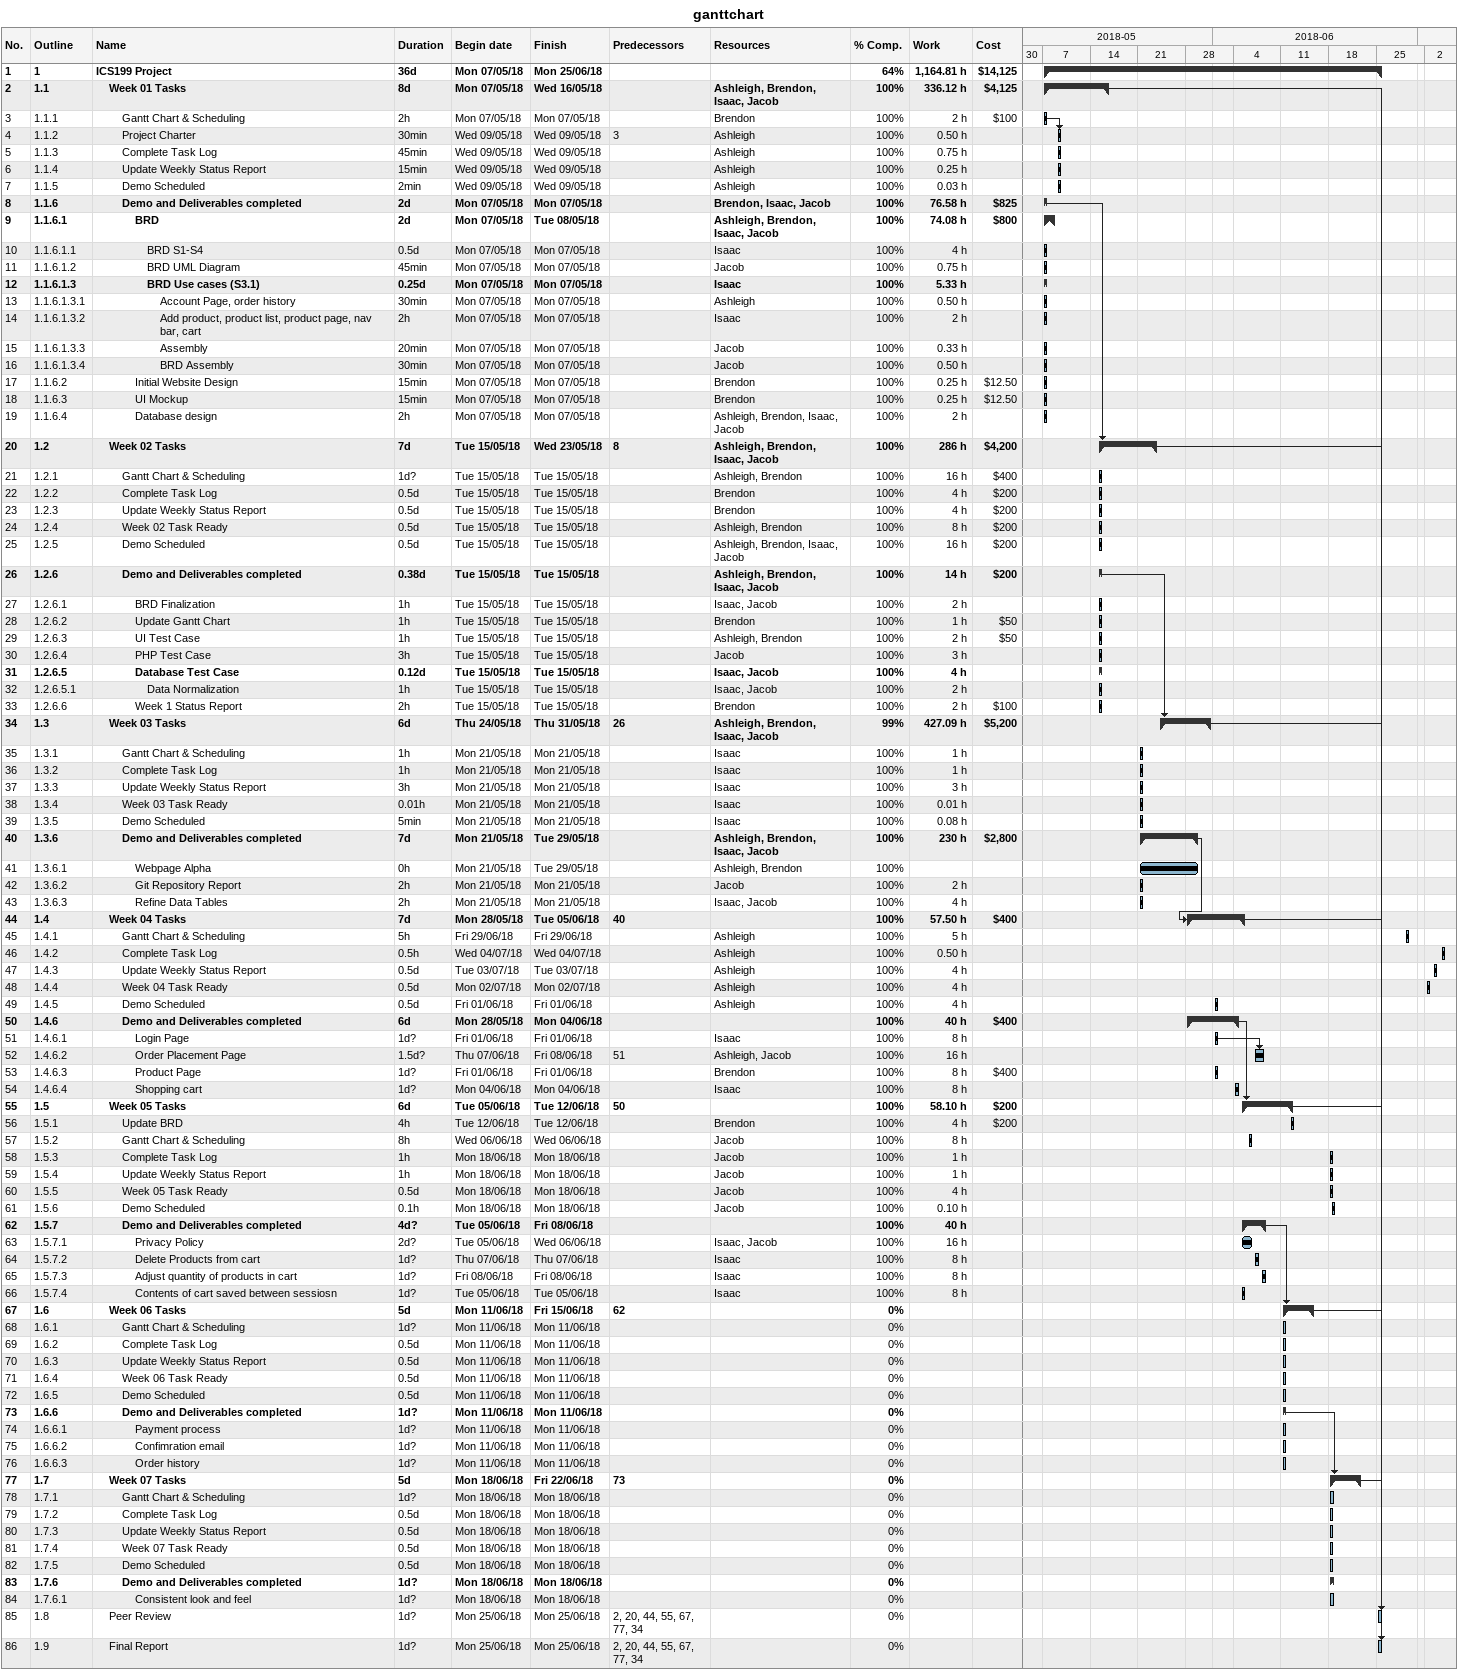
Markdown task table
ganttchart

| ID | WBS | Task | Duration | Start | Finish | Predecessors | Resources | % complete | Work (h) | Cost ($) |
|---|---|---|---|---|---|---|---|---|---|---|
| 1 | 1 | **ICS199 Project** | 36d | 2018-05-07 | 2018-06-25 |  |  | 64 | 1164.81 | 14125 |
| 2 | 1.1 | **Week 01 Tasks** | 8d | 2018-05-07 | 2018-05-16 |  | Ashleigh, Brendon, Isaac, Jacob | 100 | 336.12 | 4125 |
| 3 | 1.1.1 | Gantt Chart & Scheduling | 2h | 2018-05-07 | 2018-05-07 |  | Brendon | 100 | 2 | 100 |
| 4 | 1.1.2 | Project Charter | 30min | 2018-05-09 | 2018-05-09 | 3 | Ashleigh | 100 | 0.50 |  |
| 5 | 1.1.3 | Complete Task Log | 45min | 2018-05-09 | 2018-05-09 |  | Ashleigh | 100 | 0.75 |  |
| 6 | 1.1.4 | Update Weekly Status Report | 15min | 2018-05-09 | 2018-05-09 |  | Ashleigh | 100 | 0.25 |  |
| 7 | 1.1.5 | Demo Scheduled | 2min | 2018-05-09 | 2018-05-09 |  | Ashleigh | 100 | 0.03 |  |
| 8 | 1.1.6 | **Demo and Deliverables completed** | 2d | 2018-05-07 | 2018-05-07 |  | Brendon, Isaac, Jacob | 100 | 76.58 | 825 |
| 9 | 1.1.6.1 | **BRD** | 2d | 2018-05-07 | 2018-05-08 |  | Ashleigh, Brendon, Isaac, Jacob | 100 | 74.08 | 800 |
| 10 | 1.1.6.1.1 | BRD S1-S4 | 0.5d | 2018-05-07 | 2018-05-07 |  | Isaac | 100 | 4 |  |
| 11 | 1.1.6.1.2 | BRD UML Diagram | 45min | 2018-05-07 | 2018-05-07 |  | Jacob | 100 | 0.75 |  |
| 12 | 1.1.6.1.3 | **BRD Use cases (S3.1)** | 0.25d | 2018-05-07 | 2018-05-07 |  | Isaac | 100 | 5.33 |  |
| 13 | 1.1.6.1.3.1 | Account Page, order history | 30min | 2018-05-07 | 2018-05-07 |  | Ashleigh | 100 | 0.50 |  |
| 14 | 1.1.6.1.3.2 | Add product, product list, product page, nav bar, cart | 2h | 2018-05-07 | 2018-05-07 |  | Isaac | 100 | 2 |  |
| 15 | 1.1.6.1.3.3 | Assembly | 20min | 2018-05-07 | 2018-05-07 |  | Jacob | 100 | 0.33 |  |
| 16 | 1.1.6.1.3.4 | BRD Assembly | 30min | 2018-05-07 | 2018-05-07 |  | Jacob | 100 | 0.50 |  |
| 17 | 1.1.6.2 | Initial Website Design | 15min | 2018-05-07 | 2018-05-07 |  | Brendon | 100 | 0.25 | 12.50 |
| 18 | 1.1.6.3 | UI Mockup | 15min | 2018-05-07 | 2018-05-07 |  | Brendon | 100 | 0.25 | 12.50 |
| 19 | 1.1.6.4 | Database design | 2h | 2018-05-07 | 2018-05-07 |  | Ashleigh, Brendon, Isaac, Jacob | 100 | 2 |  |
| 20 | 1.2 | **Week 02 Tasks** | 7d | 2018-05-15 | 2018-05-23 | 8 | Ashleigh, Brendon, Isaac, Jacob | 100 | 286 | 4200 |
| 21 | 1.2.1 | Gantt Chart & Scheduling | 1d? | 2018-05-15 | 2018-05-15 |  | Ashleigh, Brendon | 100 | 16 | 400 |
| 22 | 1.2.2 | Complete Task Log | 0.5d | 2018-05-15 | 2018-05-15 |  | Brendon | 100 | 4 | 200 |
| 23 | 1.2.3 | Update Weekly Status Report | 0.5d | 2018-05-15 | 2018-05-15 |  | Brendon | 100 | 4 | 200 |
| 24 | 1.2.4 | Week 02 Task Ready | 0.5d | 2018-05-15 | 2018-05-15 |  | Ashleigh, Brendon | 100 | 8 | 200 |
| 25 | 1.2.5 | Demo Scheduled | 0.5d | 2018-05-15 | 2018-05-15 |  | Ashleigh, Brendon, Isaac, Jacob | 100 | 16 | 200 |
| 26 | 1.2.6 | **Demo and Deliverables completed** | 0.38d | 2018-05-15 | 2018-05-15 |  | Ashleigh, Brendon, Isaac, Jacob | 100 | 14 | 200 |
| 27 | 1.2.6.1 | BRD Finalization | 1h | 2018-05-15 | 2018-05-15 |  | Isaac, Jacob | 100 | 2 |  |
| 28 | 1.2.6.2 | Update Gantt Chart | 1h | 2018-05-15 | 2018-05-15 |  | Brendon | 100 | 1 | 50 |
| 29 | 1.2.6.3 | UI Test Case | 1h | 2018-05-15 | 2018-05-15 |  | Ashleigh, Brendon | 100 | 2 | 50 |
| 30 | 1.2.6.4 | PHP Test Case | 3h | 2018-05-15 | 2018-05-15 |  | Jacob | 100 | 3 |  |
| 31 | 1.2.6.5 | **Database Test Case** | 0.12d | 2018-05-15 | 2018-05-15 |  | Isaac, Jacob | 100 | 4 |  |
| 32 | 1.2.6.5.1 | Data Normalization | 1h | 2018-05-15 | 2018-05-15 |  | Isaac, Jacob | 100 | 2 |  |
| 33 | 1.2.6.6 | Week 1 Status Report | 2h | 2018-05-15 | 2018-05-15 |  | Brendon | 100 | 2 | 100 |
| 34 | 1.3 | **Week 03 Tasks** | 6d | 2018-05-24 | 2018-05-31 | 26 | Ashleigh, Brendon, Isaac, Jacob | 99 | 427.09 | 5200 |
| 35 | 1.3.1 | Gantt Chart & Scheduling | 1h | 2018-05-21 | 2018-05-21 |  | Isaac | 100 | 1 |  |
| 36 | 1.3.2 | Complete Task Log | 1h | 2018-05-21 | 2018-05-21 |  | Isaac | 100 | 1 |  |
| 37 | 1.3.3 | Update Weekly Status Report | 3h | 2018-05-21 | 2018-05-21 |  | Isaac | 100 | 3 |  |
| 38 | 1.3.4 | Week 03 Task Ready | 0.01h | 2018-05-21 | 2018-05-21 |  | Isaac | 100 | 0.01 |  |
| 39 | 1.3.5 | Demo Scheduled | 5min | 2018-05-21 | 2018-05-21 |  | Isaac | 100 | 0.08 |  |
| 40 | 1.3.6 | **Demo and Deliverables completed** | 7d | 2018-05-21 | 2018-05-29 |  | Ashleigh, Brendon, Isaac, Jacob | 100 | 230 | 2800 |
| 41 | 1.3.6.1 | Webpage Alpha | 0h | 2018-05-21 | 2018-05-29 |  | Ashleigh, Brendon | 100 |  |  |
| 42 | 1.3.6.2 | Git Repository Report | 2h | 2018-05-21 | 2018-05-21 |  | Jacob | 100 | 2 |  |
| 43 | 1.3.6.3 | Refine Data Tables | 2h | 2018-05-21 | 2018-05-21 |  | Isaac, Jacob | 100 | 4 |  |
| 44 | 1.4 | **Week 04 Tasks** | 7d | 2018-05-28 | 2018-06-05 | 40 |  | 100 | 57.50 | 400 |
| 45 | 1.4.1 | Gantt Chart & Scheduling | 5h | 2018-06-29 | 2018-06-29 |  | Ashleigh | 100 | 5 |  |
| 46 | 1.4.2 | Complete Task Log | 0.5h | 2018-07-04 | 2018-07-04 |  | Ashleigh | 100 | 0.50 |  |
| 47 | 1.4.3 | Update Weekly Status Report | 0.5d | 2018-07-03 | 2018-07-03 |  | Ashleigh | 100 | 4 |  |
| 48 | 1.4.4 | Week 04 Task Ready | 0.5d | 2018-07-02 | 2018-07-02 |  | Ashleigh | 100 | 4 |  |
| 49 | 1.4.5 | Demo Scheduled | 0.5d | 2018-06-01 | 2018-06-01 |  | Ashleigh | 100 | 4 |  |
| 50 | 1.4.6 | **Demo and Deliverables completed** | 6d | 2018-05-28 | 2018-06-04 |  |  | 100 | 40 | 400 |
| 51 | 1.4.6.1 | Login Page | 1d? | 2018-06-01 | 2018-06-01 |  | Isaac | 100 | 8 |  |
| 52 | 1.4.6.2 | Order Placement Page | 1.5d? | 2018-06-07 | 2018-06-08 | 51 | Ashleigh, Jacob | 100 | 16 |  |
| 53 | 1.4.6.3 | Product Page | 1d? | 2018-06-01 | 2018-06-01 |  | Brendon | 100 | 8 | 400 |
| 54 | 1.4.6.4 | Shopping cart | 1d? | 2018-06-04 | 2018-06-04 |  | Isaac | 100 | 8 |  |
| 55 | 1.5 | **Week 05 Tasks** | 6d | 2018-06-05 | 2018-06-12 | 50 |  | 100 | 58.10 | 200 |
| 56 | 1.5.1 | Update BRD | 4h | 2018-06-12 | 2018-06-12 |  | Brendon | 100 | 4 | 200 |
| 57 | 1.5.2 | Gantt Chart & Scheduling | 8h | 2018-06-06 | 2018-06-06 |  | Jacob | 100 | 8 |  |
| 58 | 1.5.3 | Complete Task Log | 1h | 2018-06-18 | 2018-06-18 |  | Jacob | 100 | 1 |  |
| 59 | 1.5.4 | Update Weekly Status Report | 1h | 2018-06-18 | 2018-06-18 |  | Jacob | 100 | 1 |  |
| 60 | 1.5.5 | Week 05 Task Ready | 0.5d | 2018-06-18 | 2018-06-18 |  | Jacob | 100 | 4 |  |
| 61 | 1.5.6 | Demo Scheduled | 0.1h | 2018-06-18 | 2018-06-18 |  | Jacob | 100 | 0.10 |  |
| 62 | 1.5.7 | **Demo and Deliverables completed** | 4d? | 2018-06-05 | 2018-06-08 |  |  | 100 | 40 |  |
| 63 | 1.5.7.1 | Privacy Policy | 2d? | 2018-06-05 | 2018-06-06 |  | Isaac, Jacob | 100 | 16 |  |
| 64 | 1.5.7.2 | Delete Products from cart | 1d? | 2018-06-07 | 2018-06-07 |  | Isaac | 100 | 8 |  |
| 65 | 1.5.7.3 | Adjust quantity of products in cart | 1d? | 2018-06-08 | 2018-06-08 |  | Isaac | 100 | 8 |  |
| 66 | 1.5.7.4 | Contents of cart saved between sessiosn | 1d? | 2018-06-05 | 2018-06-05 |  | Isaac | 100 | 8 |  |
| 67 | 1.6 | **Week 06 Tasks** | 5d | 2018-06-11 | 2018-06-15 | 62 |  | 0 |  |  |
| 68 | 1.6.1 | Gantt Chart & Scheduling | 1d? | 2018-06-11 | 2018-06-11 |  |  | 0 |  |  |
| 69 | 1.6.2 | Complete Task Log | 0.5d | 2018-06-11 | 2018-06-11 |  |  | 0 |  |  |
| 70 | 1.6.3 | Update Weekly Status Report | 0.5d | 2018-06-11 | 2018-06-11 |  |  | 0 |  |  |
| 71 | 1.6.4 | Week 06 Task Ready | 0.5d | 2018-06-11 | 2018-06-11 |  |  | 0 |  |  |
| 72 | 1.6.5 | Demo Scheduled | 0.5d | 2018-06-11 | 2018-06-11 |  |  | 0 |  |  |
| 73 | 1.6.6 | **Demo and Deliverables completed** | 1d? | 2018-06-11 | 2018-06-11 |  |  | 0 |  |  |
| 74 | 1.6.6.1 | Payment process | 1d? | 2018-06-11 | 2018-06-11 |  |  | 0 |  |  |
| 75 | 1.6.6.2 | Confimration email | 1d? | 2018-06-11 | 2018-06-11 |  |  | 0 |  |  |
| 76 | 1.6.6.3 | Order history | 1d? | 2018-06-11 | 2018-06-11 |  |  | 0 |  |  |
| 77 | 1.7 | **Week 07 Tasks** | 5d | 2018-06-18 | 2018-06-22 | 73 |  | 0 |  |  |
| 78 | 1.7.1 | Gantt Chart & Scheduling | 1d? | 2018-06-18 | 2018-06-18 |  |  | 0 |  |  |
| 79 | 1.7.2 | Complete Task Log | 0.5d | 2018-06-18 | 2018-06-18 |  |  | 0 |  |  |
| 80 | 1.7.3 | Update Weekly Status Report | 0.5d | 2018-06-18 | 2018-06-18 |  |  | 0 |  |  |
| 81 | 1.7.4 | Week 07 Task Ready | 0.5d | 2018-06-18 | 2018-06-18 |  |  | 0 |  |  |
| 82 | 1.7.5 | Demo Scheduled | 0.5d | 2018-06-18 | 2018-06-18 |  |  | 0 |  |  |
| 83 | 1.7.6 | **Demo and Deliverables completed** | 1d? | 2018-06-18 | 2018-06-18 |  |  | 0 |  |  |
| 84 | 1.7.6.1 | Consistent look and feel | 1d? | 2018-06-18 | 2018-06-18 |  |  | 0 |  |  |
| 85 | 1.8 | Peer Review | 1d? | 2018-06-25 | 2018-06-25 | 2, 20, 44, 55, 67, 77, 34 |  | 0 |  |  |
| 86 | 1.9 | Final Report | 1d? | 2018-06-25 | 2018-06-25 | 2, 20, 44, 55, 67, 77, 34 |  | 0 |  |  |
